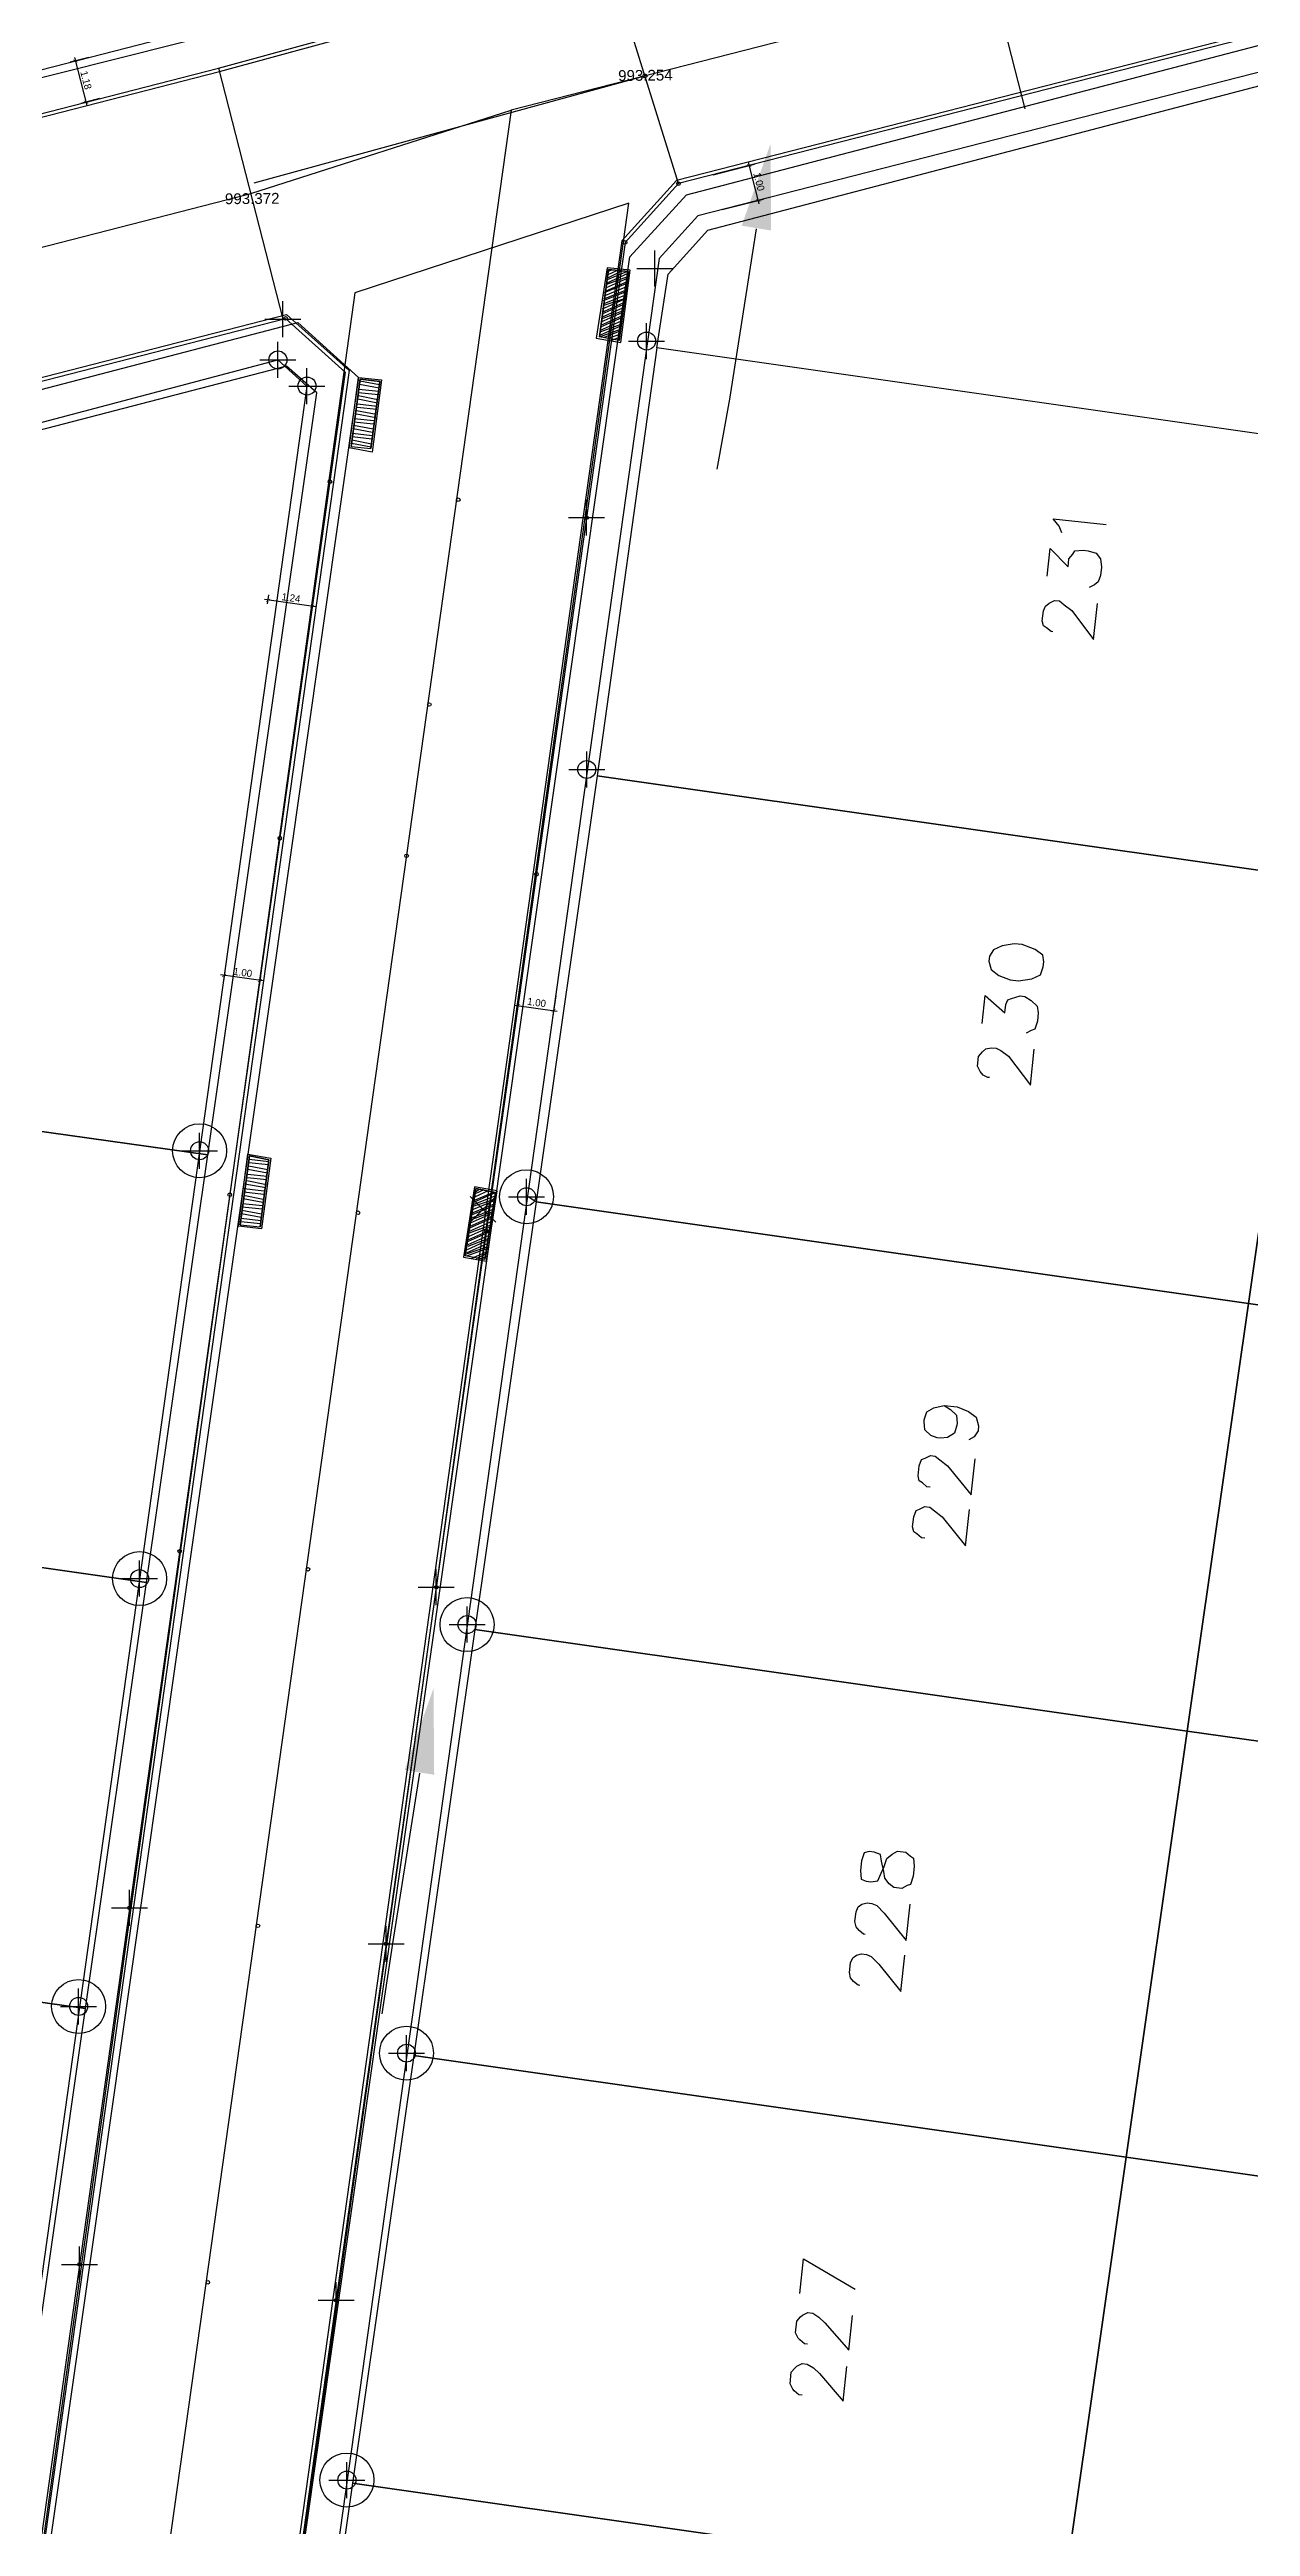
# Model space of a CAD drawing. Header units: metres. Extents: x -977055 to 805873, y -1033982 to 242021.
# Drawn here: x 961.1 to 994.5, y 1068.5 to 1137.3 of the extents above; entities that cross this region are included whole.
import ezdxf

# ---------------------------------------------------------------- set-up
doc = ezdxf.new("R2010")
doc.units = ezdxf.units.M
doc.header["$PDMODE"] = 32
doc.header["$PDSIZE"] = 1.5
for name, color, linetype in [('12-CONDICIONES EXISTENTES', 2, 'Continuous'), ('C-ROAD-PROF-TEXT', 11, 'Continuous'), ('LOTE 243', 6, 'Continuous'), ('PUNTOS V', 4, 'Continuous'), ('V-NODE', 1, 'Continuous'), ('V-SITE-VEGE', 80, 'Continuous')]:
    doc.layers.add(name, color=color, linetype=linetype)
for name, color, linetype, true_color in [('PDF2_area escolar', 7, 'Continuous', 0x989898), ('PDF_Geometry', 7, 'Continuous', 0x797979), ('PDF_Solid Fills', 7, 'Continuous', 0x797979)]:
    doc.layers.add(name, color=color, linetype=linetype, true_color=true_color)
doc.layers.get('PDF2_area escolar').off()
doc.styles.add('CITY2', font='stylu.ttf', dxfattribs={"height": 0.2})
doc.styles.get("Standard").update_dxf_attribs({"font": 'arial.ttf'})
doc.dimstyles.new('COTAS2', dxfattribs={"dimtxt": 0.02, "dimasz": 0.1, "dimexe": 0.15, "dimexo": 0.08, "dimgap": 0.05, "dimtad": 1, "dimzin": 0, "dimdsep": 46, "dimtxsty": 'CITY2', "dimblk": 'ARCHTICK', "dimcen": 1, "dimdle": 0.1, "dimclrd": 1, "dimclre": 1, "dimclrt": 2, "dimadec": 0, "dimazin": 0, "dimtfac": 1, "dimtofl": 0, "dimtmove": 0, "dimatfit": 3, "dimldrblk": 'ARCHTICK', "dimfxl": 0.18, "dimtolj": 1, "dimtzin": 0, "dimarcsym": 0})

# ---------------------------------------------------------------- blocks, each defined once
blk = doc.blocks.new('base')
at = {"layer": 'PDF_Geometry', "lineweight": 25, "extrusion": (-0.000787417, 0.063364, 0.99799), "elevation": 0.026}
for points in [[(-314.355, -197.288), (-299.601, -195.681), (-292.744, -194.188), (-282.663, -192.111), (-274.476, -190.361), (-258.037, -185.154), (-248.029, -180.61), (-240.539, -177.71), (-228.643, -174.042), (-222.733, -172.714), (-217.384, -171.04), (-209.935, -169.248), (-202.16, -164.759), (-196.196, -160.284), (-195.073, -159.817), (-178.095, -157.457), (-154.298, -156.614), (-136.667, -154.611), (-124.436, -153.164), (-118.066, -151.474), (-100.79, -146.646), (-80.955, -140.967), (-73.385, -139.328), (-61.694, -135.822), (-40.504, -131.604), (-37.727, -130.872), (-17.661, -129.441), (1.311, -127.461), (21.092, -124.929), (41.006, -122.83), (47.376, -123.458), (63.592, -123.186), (81.402, -124.312), (85.639, -96.072), (88.705, -66.393), (92.811, -40.781), (97.16, -22.386), (100.596, -1.562), (102.483, 8.32), (109.691, 37.361), (117.528, 76.62), (126.217, 115.638), (131.513, 149.592), (134.682, 173.973), (136.916, 195.591), (139.956, 229.678), (141.558, 250.676), (142.614, 271.37), (143.252, 283.21), (147.066, 312.938), (152.58, 355.631), (153.554, 396.042), (150.869, 418.02), (151.777, 438.639), (150.959, 458.028), (151.777, 438.639), (150.869, 418.02), (153.554, 396.042), (152.58, 355.631), (147.066, 312.938), (143.252, 283.21), (142.614, 271.37), (141.558, 250.676), (139.956, 229.678), (136.916, 195.591), (134.682, 173.973), (131.513, 149.592), (126.217, 115.638), (117.528, 76.62), (109.691, 37.361), (102.483, 8.32), (100.596, -1.562), (97.16, -22.386), (92.811, -40.781), (88.705, -66.393), (85.639, -96.072), (81.402, -124.312), (63.592, -123.186), (47.376, -123.458), (41.006, -122.83), (21.092, -124.929), (1.311, -127.461), (-17.661, -129.441), (-37.727, -130.872), (-40.504, -131.604), (-61.694, -135.822), (-73.385, -139.328), (-80.955, -140.967), (-100.79, -146.646), (-118.066, -151.474), (-124.436, -153.164), (-136.667, -154.611), (-154.298, -156.614), (-178.095, -157.457), (-195.073, -159.817), (-196.196, -160.284), (-202.16, -164.759), (-209.935, -169.248), (-217.384, -171.04), (-222.733, -172.714), (-228.643, -174.042), (-240.539, -177.71), (-248.029, -180.61), (-258.037, -185.154), (-274.476, -190.361), (-282.663, -192.111), (-292.744, -194.188), (-299.601, -195.681), (-314.355, -197.288), (-312.178, -178.446), (-309.146, -157.898), (-306.876, -132.899), (-305.823, -118.002), (-298.643, -78.802), (-291.055, -45.077), (-282.252, -15.116), (-275.645, 10.473), (-270.319, 33.898), (-263.825, 63.164), (-258.15, 86.408), (-284.424, 123.888)], [(-96.629, -111.72), (-96.968, -113.765), (-98.088, -114.975), (-118.166, -119.976)], [(-99.435, -114.998), (-98.634, -110.272), (-98.26, -108.323)], [(-95.589, -111.938), (-95.866, -113.852), (-95.317, -113.918), (-95.046, -112.049), (-95.627, -112.258)], [(-95.167, -113.055), (-95.799, -113.303)], [(-95.172, -113.101), (-95.805, -113.349)], [(-95.183, -113.192), (-95.816, -113.44)], [(-95.194, -113.283), (-95.827, -113.532)], [(-95.245, -113.324), (-95.833, -113.578)], [(-95.256, -113.415), (-95.844, -113.669)], [(-95.267, -113.507), (-95.849, -113.715)], [(-95.273, -113.552), (-95.86, -113.806)], [(-95.284, -113.644), (-95.82, -113.857)], [(-95.29, -113.689), (-95.683, -113.874)], [(-95.301, -113.781), (-95.546, -113.89)], [(-95.312, -113.872), (-95.408, -113.907)], [(-95.079, -112.324), (-95.666, -112.577)], [(-95.084, -112.369), (-95.671, -112.623)], [(-95.095, -112.461), (-95.682, -112.715)], [(-95.106, -112.552), (-95.688, -112.76)], [(-95.112, -112.598), (-95.699, -112.852)], [(-95.123, -112.689), (-95.71, -112.943)], [(-95.128, -112.735), (-95.715, -112.989)], [(-95.139, -112.826), (-95.726, -113.08)], [(-95.15, -112.918), (-95.777, -113.12)], [(-95.156, -112.964), (-95.788, -113.212)], [(-73.972, -29.127), (-75.851, -30.477), (-73.972, -29.127), (-35.504, -35.06), (-34.154, -36.938), (-44.268, -102.03), (-86.666, -112.549), (-88.335, -111.003), (-75.851, -30.477)], [(-95.051, -112.095), (-95.638, -112.349)], [(-95.062, -112.186), (-95.644, -112.395)], [(-95.068, -112.232), (-95.655, -112.486)], [(-95.183, -112.033), (-95.622, -112.212)], [(-95.32, -112.016), (-95.611, -112.12)], [(-95.406, -111.96), (-95.6, -112.029)], [(-95.543, -111.943), (-95.594, -111.983)], [(-83.88, -89.421), (-87.172, -110.587), (-86.335, -111.337)], [(-88.104, -109.083), (-88.375, -110.952), (-88.924, -110.886), (-88.652, -109.017)], [(-88.331, -110.586), (-88.879, -110.52)], [(-88.342, -110.678), (-88.89, -110.611)], [(-88.359, -110.815), (-88.901, -110.703)], [(-88.37, -110.906), (-88.913, -110.794)], [(-88.214, -109.997), (-88.802, -109.88)], [(-88.27, -110.083), (-88.813, -109.972)], [(-88.281, -110.175), (-88.83, -110.109)], [(-88.292, -110.266), (-88.841, -110.2)], [(-88.309, -110.403), (-88.852, -110.292)], [(-88.32, -110.495), (-88.863, -110.383)], [(-88.126, -109.266), (-88.669, -109.154)], [(-88.137, -109.358), (-88.685, -109.291)], [(-88.148, -109.449), (-88.696, -109.383)], [(-88.164, -109.586), (-88.707, -109.474)], [(-88.175, -109.678), (-88.718, -109.566)], [(-88.186, -109.769), (-88.735, -109.703)], [(-88.197, -109.86), (-88.746, -109.794)], [(-88.115, -109.175), (-88.658, -109.063)], [(-107.816, -106.43), (-107.747, -106.624), (-107.586, -106.829), (-109.049, -106.653)], [(-107.393, -105.229), (-107.487, -106.006), (-107.98, -105.483), (-108.008, -105.711), (-108.116, -105.838), (-108.172, -105.924), (-108.406, -105.942), (-108.544, -105.925), (-108.767, -105.852), (-108.887, -105.698), (-108.905, -105.464), (-108.878, -105.236), (-108.81, -105.058), (-108.708, -104.978), (-108.56, -104.903)], [(-107.531, -103.682), (-107.486, -103.688), (-107.36, -103.796), (-107.274, -103.852), (-107.245, -103.995), (-107.278, -104.269), (-107.34, -104.401), (-107.442, -104.481), (-107.59, -104.556), (-107.727, -104.54), (-107.854, -104.432), (-108.066, -104.267), (-108.663, -103.453), (-108.784, -104.459)], [(-105.433, -92.806), (-105.526, -93.583), (-106.071, -93.1), (-106.099, -93.329), (-106.161, -93.46), (-106.258, -93.495), (-106.497, -93.559), (-106.634, -93.542), (-106.806, -93.429), (-106.973, -93.27), (-106.996, -93.081), (-106.969, -92.853), (-106.895, -92.63), (-106.798, -92.595), (-106.65, -92.52)], [(-105.622, -91.299), (-105.577, -91.305), (-105.445, -91.367), (-105.364, -91.469), (-105.29, -91.618), (-105.323, -91.892), (-105.431, -92.018), (-105.533, -92.098), (-105.676, -92.128), (-105.813, -92.111), (-105.944, -92.049), (-106.156, -91.884), (-106.754, -91.07), (-106.875, -92.076)], [(-84.756, -87.46), (-85.033, -89.375), (-85.576, -89.263), (-85.305, -87.394)], [(-85.022, -89.283), (-85.571, -89.217)], [(-84.894, -88.603), (-85.483, -88.486)], [(-84.951, -88.689), (-85.494, -88.577)], [(-84.962, -88.78), (-85.51, -88.714)], [(-84.973, -88.872), (-85.521, -88.806)], [(-84.989, -89.009), (-85.532, -88.897)], [(-85, -89.1), (-85.543, -88.989)], [(-85.011, -89.192), (-85.56, -89.126)], [(-84.817, -87.963), (-85.366, -87.897)], [(-84.828, -88.055), (-85.377, -87.988)], [(-84.845, -88.192), (-85.388, -88.08)], [(-84.856, -88.283), (-85.399, -88.171)], [(-84.867, -88.375), (-85.415, -88.308)], [(-84.878, -88.466), (-85.426, -88.4)], [(-91.539, -86.411), (-91.857, -88.274), (-91.314, -88.386), (-90.996, -86.523)], [(-91.169, -87.569), (-91.802, -87.817)], [(-91.18, -87.66), (-91.813, -87.909)], [(-91.185, -87.706), (-91.818, -87.954)], [(-91.196, -87.797), (-91.829, -88.046)], [(-91.207, -87.889), (-91.835, -88.091)], [(-91.213, -87.935), (-91.846, -88.183)], [(-91.27, -88.02), (-91.857, -88.274)], [(-91.275, -88.066), (-91.811, -88.28)], [(-91.286, -88.158), (-91.679, -88.342)], [(-91.297, -88.249), (-91.542, -88.359)], [(-91.303, -88.295), (-91.405, -88.375)], [(-84.768, -87.552), (-85.316, -87.486)], [(-84.779, -87.643), (-85.327, -87.577)], [(-84.795, -87.78), (-85.338, -87.669)], [(-84.806, -87.872), (-85.349, -87.76)], [(-91.092, -86.929), (-91.679, -87.183)], [(-91.097, -86.975), (-91.684, -87.229)], [(-91.108, -87.066), (-91.695, -87.32)], [(-91.119, -87.158), (-91.701, -87.366)], [(-91.125, -87.203), (-91.712, -87.457)], [(-91.136, -87.295), (-91.723, -87.549)], [(-91.141, -87.34), (-91.728, -87.594)], [(-91.152, -87.432), (-91.739, -87.686)], [(-91.163, -87.523), (-91.745, -87.731)], [(-91.002, -86.569), (-91.629, -86.771)], [(-91.042, -86.518), (-91.624, -86.726)], [(-91.053, -86.609), (-91.64, -86.863)], [(-91.064, -86.7), (-91.651, -86.954)], [(-91.075, -86.792), (-91.657, -87)], [(-91.081, -86.838), (-91.668, -87.091)], [(-91.174, -86.455), (-91.613, -86.634)], [(-91.311, -86.439), (-91.607, -86.589)], [(-91.402, -86.428), (-91.596, -86.497)], [(-91.539, -86.411), (-91.539, -86.411)], [(-104.247, -82.191), (-104.418, -82.077), (-104.585, -81.918), (-104.603, -81.684), (-104.597, -81.639), (-104.524, -81.415), (-104.325, -81.3), (-104.136, -81.277), (-104.045, -81.288), (-103.868, -81.355), (-103.701, -81.515), (-103.683, -81.749), (-103.689, -81.794), (-103.762, -82.017), (-103.961, -82.132), (-104.247, -82.191), (-104.612, -82.147), (-104.921, -82.017), (-105.133, -81.852), (-105.197, -81.613), (-105.181, -81.476), (-105.067, -81.304), (-104.919, -81.229)], [(-103.834, -79.922), (-103.743, -79.933), (-103.617, -80.041), (-103.531, -80.098), (-103.502, -80.24), (-103.535, -80.515), (-103.602, -80.692), (-103.699, -80.727), (-103.847, -80.801), (-103.984, -80.785), (-104.111, -80.677), (-104.323, -80.512), (-104.966, -79.693), (-105.087, -80.698)], [(-103.663, -78.505), (-103.572, -78.516), (-103.446, -78.624), (-103.36, -78.681), (-103.331, -78.823), (-103.364, -79.098), (-103.432, -79.275), (-103.529, -79.31), (-103.677, -79.385), (-103.814, -79.368), (-103.94, -79.26), (-104.152, -79.095), (-104.795, -78.276), (-104.916, -79.282)], [(-89.542, -72.138), (-88.74, -67.412), (-88.412, -65.457)], [(-101.874, -67.499), (-101.828, -67.504), (-101.702, -67.612), (-101.622, -67.715), (-101.592, -67.857), (-101.625, -68.132), (-101.688, -68.263), (-101.79, -68.344), (-101.933, -68.373), (-102.07, -68.356), (-102.201, -68.294), (-102.408, -68.084), (-103.011, -67.316), (-103.132, -68.321)], [(-101.703, -66.082), (-101.657, -66.088), (-101.531, -66.195), (-101.451, -66.298), (-101.422, -66.44), (-101.455, -66.715), (-101.517, -66.846), (-101.619, -66.927), (-101.762, -66.956), (-101.899, -66.939), (-102.031, -66.877), (-102.237, -66.667), (-102.84, -65.899), (-102.961, -66.904)], [(-99.931, -57.531), (-100.047, -58.491), (-101.472, -57.624)], [(-100.131, -56.116), (-100.04, -56.127), (-99.914, -56.235), (-99.874, -56.286), (-99.799, -56.434), (-99.837, -56.754), (-99.945, -56.88), (-99.996, -56.921), (-100.145, -56.996), (-100.282, -56.979), (-100.454, -56.866), (-100.62, -56.706), (-101.269, -55.933), (-101.384, -56.893)], [(-99.961, -54.699), (-99.869, -54.71), (-99.743, -54.818), (-99.703, -54.869), (-99.628, -55.017), (-99.667, -55.337), (-99.775, -55.464), (-99.826, -55.504), (-99.974, -55.579), (-100.111, -55.562), (-100.283, -55.449), (-100.449, -55.29), (-101.098, -54.516), (-101.213, -55.476)]]:
    blk.add_lwpolyline(points, dxfattribs=at)
for points in [[(-68.785, -137.332), (-73.457, -117.989), (-85.105, -120.759), (-80.45, -140.239), (-73.501, -138.758)], [(-138.576, -126.188), (-140.244, -124.642), (-124.468, -22.95), (-122.584, -21.554), (-84.121, -27.533), (-82.771, -29.411), (-95.915, -114.263), (-97.512, -115.972)], [(-95.629, -111.886), (-95.917, -113.892), (-95.277, -113.969), (-94.949, -112.015)], [(-95.317, -113.918), (-95.866, -113.852), (-95.589, -111.938), (-95.046, -112.049)], [(-83.88, -89.421), (-87.172, -110.587), (-86.335, -111.337), (-66.262, -106.382), (-64.12, -92.451)], [(-114.58, -96.758), (-116.429, -108.638), (-96.629, -111.72), (-94.826, -99.834)], [(-88.052, -109.043), (-88.335, -111.003), (-88.975, -110.926), (-88.687, -108.92)], [(-88.924, -110.886), (-88.375, -110.952), (-88.104, -109.083), (-88.652, -109.017)], [(-112.737, -84.924), (-114.58, -96.758), (-94.826, -99.834), (-92.983, -88)], [(-132.492, -81.848), (-134.34, -93.728), (-114.58, -96.758), (-112.737, -84.924)], [(-105.642, -94.543), (-105.706, -94.303), (-105.918, -94.139), (-106.227, -94.009), (-106.455, -93.981), (-106.832, -94.029), (-107.077, -94.138), (-107.15, -94.361), (-107.167, -94.498), (-107.143, -94.687), (-106.931, -94.851), (-106.577, -94.987), (-106.348, -95.014), (-106.017, -94.961), (-105.772, -94.852), (-105.659, -94.68)], [(-82.031, -77.541), (-83.88, -89.421), (-64.12, -92.451), (-62.277, -80.616)], [(-84.705, -87.42), (-84.993, -89.426), (-85.628, -89.303), (-85.345, -87.343)], [(-85.576, -89.263), (-85.033, -89.375), (-84.756, -87.46), (-85.305, -87.394)], [(-91.58, -86.36), (-91.908, -88.315), (-91.273, -88.437), (-90.945, -86.483)], [(-91.314, -88.386), (-91.857, -88.274), (-91.539, -86.411), (-90.996, -86.523)], [(-110.889, -73.044), (-112.737, -84.924), (-92.983, -88), (-91.134, -76.119)], [(-130.648, -70.014), (-132.492, -81.848), (-112.737, -84.924), (-110.889, -73.044)], [(-80.188, -65.706), (-82.031, -77.541), (-62.277, -80.616), (-60.428, -68.736)], [(-109.045, -61.209), (-110.889, -73.044), (-91.134, -76.119), (-89.291, -64.285)], [(-128.8, -58.134), (-130.648, -70.014), (-110.889, -73.044), (-109.045, -61.209)], [(-101.763, -69.274), (-101.781, -69.04), (-101.913, -68.978), (-102.05, -68.962), (-102.238, -68.985), (-102.301, -69.117), (-102.425, -69.38), (-102.498, -69.603), (-102.652, -69.724), (-102.8, -69.799), (-103.029, -69.771), (-103.155, -69.663), (-103.241, -69.606), (-103.259, -69.372), (-103.226, -69.098), (-103.152, -68.875), (-103.056, -68.84), (-102.907, -68.766), (-102.679, -68.793), (-102.553, -68.901), (-102.432, -69.055), (-102.408, -69.243), (-102.35, -69.528), (-102.326, -69.717), (-102.149, -69.784), (-102.012, -69.801), (-101.869, -69.772), (-101.796, -69.549)], [(-78.339, -53.826), (-80.188, -65.706), (-60.428, -68.736), (-58.585, -56.902)], [(-107.197, -49.329), (-109.045, -61.209), (-89.291, -64.285), (-87.442, -52.405)], [(-126.957, -46.3), (-128.8, -58.134), (-109.045, -61.209), (-107.197, -49.329)], [(-105.354, -37.495), (-107.197, -49.329), (-87.442, -52.405), (-85.599, -40.571)]]:
    blk.add_lwpolyline(points, close=True, dxfattribs=at)
blk = doc.blocks.new('*U3056')
at = {"color": 0, "linetype": 'ByBlock', "lineweight": -2, "transparency": 16777216}
for p, q in [((-1, 0), (1, 0)), ((0, -1), (0, 1))]:
    blk.add_line(p, q, dxfattribs=at)
blk.add_circle((0, 0), 0.5, dxfattribs=at)
blk = doc.blocks.new('*U3182', base_point=(969.364, 1069.805, 996.724))
at = {"layer": 'V-NODE', "color": 90, "lineweight": -2, "xscale": 0.5, "yscale": 0.5, "zscale": 0.5}
blk.add_blockref('*U3056', (969.364, 1069.805, 996.724), dxfattribs=at)
blk = doc.blocks.new('*U3185', base_point=(961.91, 1082.959, 996.181))
at = {"layer": 'V-NODE', "color": 90, "lineweight": -2, "xscale": 0.5, "yscale": 0.5, "zscale": 0.5}
blk.add_blockref('*U3056', (961.91, 1082.959, 996.181), dxfattribs=at)
blk = doc.blocks.new('*U3188', base_point=(971.019, 1081.662, 996.289))
at = {"layer": 'V-NODE', "color": 90, "lineweight": -2, "xscale": 0.5, "yscale": 0.5, "zscale": 0.5}
blk.add_blockref('*U3056', (971.019, 1081.662, 996.289), dxfattribs=at)
blk = doc.blocks.new('*U3191', base_point=(963.604, 1094.842, 995.82))
at = {"layer": 'V-NODE', "color": 90, "lineweight": -2, "xscale": 0.5, "yscale": 0.5, "zscale": 0.5}
blk.add_blockref('*U3056', (963.604, 1094.842, 995.82), dxfattribs=at)
blk = doc.blocks.new('*U3194', base_point=(972.701, 1093.565, 995.932))
at = {"layer": 'V-NODE', "color": 90, "lineweight": -2, "xscale": 0.5, "yscale": 0.5, "zscale": 0.5}
blk.add_blockref('*U3056', (972.701, 1093.565, 995.932), dxfattribs=at)
blk = doc.blocks.new('*U3197', base_point=(965.271, 1106.726, 995.483))
at = {"layer": 'V-NODE', "color": 90, "lineweight": -2, "xscale": 0.5, "yscale": 0.5, "zscale": 0.5}
blk.add_blockref('*U3056', (965.271, 1106.726, 995.483), dxfattribs=at)
blk = doc.blocks.new('*U3200', base_point=(974.354, 1105.449, 995.567))
at = {"layer": 'V-NODE', "color": 90, "lineweight": -2, "xscale": 0.5, "yscale": 0.5, "zscale": 0.5}
blk.add_blockref('*U3056', (974.354, 1105.449, 995.567), dxfattribs=at)
blk = doc.blocks.new('*U3203', base_point=(968.254, 1127.967, 994.909))
at = {"layer": 'V-NODE', "color": 90, "lineweight": -2, "xscale": 0.5, "yscale": 0.5, "zscale": 0.5}
blk.add_blockref('*U3056', (968.254, 1127.967, 994.909), dxfattribs=at)
blk = doc.blocks.new('*U3206', base_point=(967.445, 1128.693, 994.948))
at = {"layer": 'V-NODE', "color": 90, "lineweight": -2, "xscale": 0.5, "yscale": 0.5, "zscale": 0.5}
blk.add_blockref('*U3056', (967.445, 1128.693, 994.948), dxfattribs=at)
blk = doc.blocks.new('*U3212', base_point=(977.688, 1129.217, 994.912))
at = {"layer": 'V-NODE', "color": 90, "lineweight": -2, "xscale": 0.5, "yscale": 0.5, "zscale": 0.5}
blk.add_blockref('*U3056', (977.688, 1129.217, 994.912), dxfattribs=at)
blk = doc.blocks.new('*U3215', base_point=(976.026, 1117.316, 995.255))
at = {"layer": 'V-NODE', "color": 90, "lineweight": -2, "xscale": 0.5, "yscale": 0.5, "zscale": 0.5}
blk.add_blockref('*U3056', (976.026, 1117.316, 995.255), dxfattribs=at)
blk = doc.blocks.new('_ArchTick')
at = {"color": 0, "linetype": 'ByBlock', "const_width": 0.15}
blk.add_lwpolyline([(-0.5, -0.5), (0.5, 0.5)], dxfattribs=at)
blk = doc.blocks.new('*D3581')
at = {"layer": 'Defpoints', "color": 0, "transparency": 16777216}
for p in [(962.273, 1137.112, 994.772), (962.112, 1135.852), (962.566, 1135.969, 994.772)]:
    blk.add_point(p, dxfattribs=at)
at = {"layer": 'PUNTOS V', "color": 1, "linetype": 'Continuous', "lineweight": -2, "transparency": 16777216}
for p, q in [((962.195, 1137.092), (961.673, 1136.958)), ((962.489, 1135.949), (961.967, 1135.815))]:
    blk.add_line(p, q, dxfattribs=at)
at = {"layer": 'PUNTOS V', "color": 1, "lineweight": -2, "transparency": 16777216}
blk.add_line((961.794, 1137.092), (962.137, 1135.756), dxfattribs=at)
at = {"layer": 'PUNTOS V', "color": 1, "lineweight": -2, "transparency": 16777216, "xscale": 0.1, "yscale": 0.1, "zscale": 0.1}
for p, rotation in [((961.819, 1136.995), 104.4012118177136), ((962.112, 1135.852), 284.4012118177137)]:
    blk.add_blockref('_ArchTick', p, dxfattribs=dict(at, rotation=rotation))
at = {"layer": 'PUNTOS V', "color": 2, "transparency": 16777216, "insert": (962.114, 1136.462), "char_height": 0.2, "attachment_point": 5, "rotation": 284.40121, "style": 'CITY2'}
blk.add_mtext('\\A1;1.18', dxfattribs=at)
blk = doc.blocks.new('*D3582')
at = {"layer": 'Defpoints', "color": 0, "transparency": 16777216}
for p in [(979.463, 1133.815, 994.107), (980.787, 1133.122), (979.711, 1132.846, 994.107)]:
    blk.add_point(p, dxfattribs=at)
at = {"layer": 'PUNTOS V', "color": 1, "linetype": 'Continuous', "lineweight": -2, "transparency": 16777216}
for p, q in [((979.54, 1133.834), (980.684, 1134.128)), ((979.789, 1132.866), (980.933, 1133.159))]:
    blk.add_line(p, q, dxfattribs=at)
at = {"layer": 'PUNTOS V', "color": 1, "lineweight": -2, "transparency": 16777216}
blk.add_line((980.514, 1134.187), (980.812, 1133.025), dxfattribs=at)
at = {"layer": 'PUNTOS V', "color": 1, "lineweight": -2, "transparency": 16777216, "xscale": 0.1, "yscale": 0.1, "zscale": 0.1}
for p, rotation in [((980.539, 1134.091), 104.383506605586), ((980.787, 1133.122), 284.383506605586)]:
    blk.add_blockref('_ArchTick', p, dxfattribs=dict(at, rotation=rotation))
at = {"layer": 'PUNTOS V', "color": 2, "transparency": 16777216, "insert": (980.812, 1133.644), "char_height": 0.2, "attachment_point": 5, "rotation": 284.38351, "style": 'CITY2'}
blk.add_mtext('\\A1;1.00', dxfattribs=at)
blk = doc.blocks.new('*U3817')
at = {"color": 0, "linetype": 'ByBlock', "lineweight": -2, "transparency": 16777216}
for p, q in [((-1, 0), (1, 0)), ((0, -1), (0, 1))]:
    blk.add_line(p, q, dxfattribs=at)
blk = doc.blocks.new('*U3820', base_point=(967.585, 1129.824, 993.372))
at = {"layer": 'V-NODE', "color": 4, "lineweight": -2, "xscale": 0.5, "yscale": 0.5, "zscale": 0.5}
blk.add_blockref('*U3817', (967.585, 1129.824, 993.372), dxfattribs=at)
blk = doc.blocks.new('*U3829', base_point=(971.847, 1094.603, 994.88))
at = {"layer": 'V-NODE', "color": 4, "lineweight": -2, "xscale": 0.5, "yscale": 0.5, "zscale": 0.5}
blk.add_blockref('*U3817', (971.847, 1094.603, 994.88), dxfattribs=at)
blk = doc.blocks.new('*U3835', base_point=(970.456, 1084.7, 995.3))
at = {"layer": 'V-NODE', "color": 4, "lineweight": -2, "xscale": 0.5, "yscale": 0.5, "zscale": 0.5}
blk.add_blockref('*U3817', (970.456, 1084.7, 995.3), dxfattribs=at)
blk = doc.blocks.new('*U3838', base_point=(963.325, 1085.696, 995.3))
at = {"layer": 'V-NODE', "color": 4, "lineweight": -2, "xscale": 0.5, "yscale": 0.5, "zscale": 0.5}
blk.add_blockref('*U3817', (963.325, 1085.696, 995.3), dxfattribs=at)
blk = doc.blocks.new('*U3841', base_point=(969.064, 1074.797, 995.73))
at = {"layer": 'V-NODE', "color": 4, "lineweight": -2, "xscale": 0.5, "yscale": 0.5, "zscale": 0.5}
blk.add_blockref('*U3817', (969.064, 1074.797, 995.73), dxfattribs=at)
blk = doc.blocks.new('*U3844', base_point=(961.934, 1075.793, 995.73))
at = {"layer": 'V-NODE', "color": 4, "lineweight": -2, "xscale": 0.5, "yscale": 0.5, "zscale": 0.5}
blk.add_blockref('*U3817', (961.934, 1075.793, 995.73), dxfattribs=at)
blk = doc.blocks.new('*U3868', base_point=(976.021, 1124.311, 993.61))
at = {"layer": 'V-NODE', "color": 4, "lineweight": -2, "xscale": 0.5, "yscale": 0.5, "zscale": 0.5}
blk.add_blockref('*U3817', (976.021, 1124.311, 993.61), dxfattribs=at)
blk = doc.blocks.new('*U3877', base_point=(977.918, 1131.233, 994.914))
at = {"layer": 'V-NODE', "color": 4, "lineweight": -2, "xscale": 0.5, "yscale": 0.5, "zscale": 0.5}
blk.add_blockref('*U3817', (977.918, 1131.233, 994.914), dxfattribs=at)
blk = doc.blocks.new('*U4205')
at = {"color": 0, "linetype": 'ByBlock', "lineweight": -2, "transparency": 16777216}
for p, q in [((-0.71, -0.71), (0.71, 0.71)), ((-0.71, 0.71), (0.71, -0.71))]:
    blk.add_line(p, q, dxfattribs=at)
blk = doc.blocks.new('*U4211', base_point=(973.146, 1105.098, 994.664))
at = {"layer": 'V-NODE', "lineweight": -2, "xscale": 0.5, "yscale": 0.5, "zscale": 0.5}
blk.add_blockref('*U4205', (973.146, 1105.098, 994.664), dxfattribs=at)
blk = doc.blocks.new('*D4932')
at = {"color": 1, "linetype": 'Continuous', "lineweight": -2, "transparency": 16777216}
for p, q in [((967.161, 1121.913), (967.197, 1122.167)), ((968.389, 1121.74), (968.425, 1121.995))]:
    blk.add_line(p, q, dxfattribs=at)
at = {"color": 1, "lineweight": -2, "transparency": 16777216}
blk.add_line((968.503, 1121.832), (967.077, 1122.033), dxfattribs=at)
at = {"layer": 'Defpoints', "color": 0, "transparency": 16777216}
for p in [(967.15, 1121.834, 1009.435), (967.176, 1122.019), (968.378, 1121.661, 1009.435)]:
    blk.add_point(p, dxfattribs=at)
at = {"color": 1, "lineweight": -2, "transparency": 16777216, "xscale": 0.1, "yscale": 0.1, "zscale": 0.1}
for p, rotation in [((967.176, 1122.019), 172.002608106105), ((968.404, 1121.846), 352.002608106105)]:
    blk.add_blockref('_ArchTick', p, dxfattribs=dict(at, rotation=rotation))
at = {"color": 2, "transparency": 16777216, "insert": (967.811, 1122.085), "char_height": 0.2, "attachment_point": 5, "rotation": 352.00261, "style": 'CITY2'}
blk.add_mtext('\\A1;1.24', dxfattribs=at)
blk = doc.blocks.new('*D4933')
at = {"color": 1, "lineweight": -2, "transparency": 16777216}
blk.add_line((967.043, 1111.442), (965.855, 1111.609), dxfattribs=at)
at = {"color": 1, "linetype": 'Continuous', "lineweight": -2, "transparency": 16777216}
for p, q in [((965.97, 1111.709), (965.933, 1111.446)), ((966.96, 1111.57), (966.923, 1111.307))]:
    blk.add_line(p, q, dxfattribs=at)
at = {"layer": 'Defpoints', "color": 0, "transparency": 16777216}
for p in [(965.981, 1111.788, 1009.435), (965.954, 1111.595), (966.971, 1111.649, 1009.435)]:
    blk.add_point(p, dxfattribs=at)
at = {"color": 1, "lineweight": -2, "transparency": 16777216, "xscale": 0.1, "yscale": 0.1, "zscale": 0.1}
for p, rotation in [((965.954, 1111.595), 172.002608106111), ((966.944, 1111.456), 352.0026081061111)]:
    blk.add_blockref('_ArchTick', p, dxfattribs=dict(at, rotation=rotation))
at = {"color": 2, "transparency": 16777216, "insert": (966.47, 1111.677), "char_height": 0.2, "attachment_point": 5, "rotation": 352.00261, "style": 'CITY2'}
blk.add_mtext('\\A1;1.00', dxfattribs=at)
blk = doc.blocks.new('*D4934')
at = {"color": 1, "linetype": 'Continuous', "lineweight": -2, "transparency": 16777216}
for p, q in [((974.174, 1111.166), (974.096, 1110.612)), ((975.164, 1111.027), (975.087, 1110.473))]:
    blk.add_line(p, q, dxfattribs=at)
at = {"color": 1, "lineweight": -2, "transparency": 16777216}
blk.add_line((974.018, 1110.774), (975.206, 1110.607), dxfattribs=at)
at = {"layer": 'Defpoints', "color": 0, "transparency": 16777216}
for p in [(974.185, 1111.245, 1009.435), (975.175, 1111.106, 1009.435), (975.107, 1110.621)]:
    blk.add_point(p, dxfattribs=at)
at = {"color": 1, "lineweight": -2, "transparency": 16777216, "xscale": 0.1, "yscale": 0.1, "zscale": 0.1}
for p, rotation in [((974.117, 1110.76), 172.0026081060972), ((975.107, 1110.621), 352.0026081060972)]:
    blk.add_blockref('_ArchTick', p, dxfattribs=dict(at, rotation=rotation))
at = {"color": 2, "transparency": 16777216, "insert": (974.634, 1110.843), "char_height": 0.2, "attachment_point": 5, "rotation": 352.00261, "style": 'CITY2'}
blk.add_mtext('\\A1;1.00', dxfattribs=at)

msp = doc.modelspace()

# ---------------------------------------------------------------- linework, layer by layer
at = {"color": 1}
for points, elevation in [([(965.79461, 1136.7981), (976.65282, 1139.76354)], 995.067), ([(965.82096, 1136.70164), (976.67917, 1139.66707)], 995.067), ([(966.78254, 1133.61343), (977.64076, 1136.57887)], 995.067), ([(966.68997, 1133.31122), (973.92391, 1135.62769)], 995.067), ([(938.32565, 853.49253), (977.19382, 1133.04779), (969.57923, 1130.55567), (930.81283, 851.13877), (938.32565, 853.49253)], 1010.921)]:
    msp.add_lwpolyline(points, dxfattribs=dict(at, elevation=elevation))
msp.add_circle((977.64412, 1136.57992, 994.107), 0.05287, dxfattribs=at)
at = {"color": 4}
for centre in [(971.652, 1119.122), (971.02, 1114.917)]:
    msp.add_circle(centre, 0.05, dxfattribs=at)
at = {"layer": '12-CONDICIONES EXISTENTES', "color": 1, "elevation": 994.665}
msp.add_lwpolyline([(973.92391, 1135.62769), (961.42901, 1046.66931)], dxfattribs=at)
at = {"layer": '12-CONDICIONES EXISTENTES', "color": 1}
for p in [(965.271, 1106.726, 995.483), (974.354, 1105.449, 995.567), (963.604, 1094.842, 995.82), (972.701, 1093.565, 995.932), (961.91, 1082.959, 996.181), (971.019, 1081.662, 996.289), (969.364, 1069.805, 996.724)]:
    msp.add_point(p, dxfattribs=at)
at = {"layer": 'LOTE 243', "color": 2}
for points, elevation in [([(1013.69434, 1145.80735), (973.92391, 1135.62769)], 994.107), ([(1019.49015, 1144.16316), (978.52199, 1133.67694)], 994.107), ([(1019.58443, 1144.08407), (978.57588, 1133.58751)], 994.107), ([(1019.8324, 1143.1153), (979.11481, 1132.69321)], 994.107), ([(919.06471, 1124.79885), (965.79461, 1136.7981)], 994.772), ([(919.08108, 1124.69981), (965.81948, 1136.70124)], 994.772), ([(919.65427, 1121.23345), (966.68997, 1133.31122)], 994.772), ([(925.39062, 1119.09288), (967.68711, 1129.95372)], 994.772), ([(925.48046, 1119.0127), (967.66015, 1129.84355)], 994.772)]:
    msp.add_lwpolyline(points, dxfattribs=dict(at, elevation=elevation))
at = {"layer": 'LOTE 243', "color": 1, "elevation": 1009.43524}
for points in [[(977.00002, 1131.99893), (965.07922, 1047.15006), (962.46607, 1028.44811), (952.78003, 959.1458), (950.94785, 946.05157), (937.95342, 853.36412)], [(977.09482, 1131.955), (965.17825, 1047.13615), (962.56511, 1028.43427), (952.87906, 959.13196), (951.04689, 946.03771), (938.06969, 853.47319)], [(978.04222, 1131.51066), (966.16852, 1046.99702), (963.55549, 1028.29589), (953.86944, 958.99354), (952.03724, 945.89914), (939.06001, 853.33435)]]:
    msp.add_lwpolyline(points, dxfattribs=at)
at = {"layer": 'LOTE 243', "color": 1, "linetype": 'ByBlock', "elevation": 1009.43524}
for points in [[(969.31839, 1128.35544), (958.04827, 1048.13787), (955.43438, 1029.43062), (945.74837, 960.12858), (943.91635, 947.03543), (930.42045, 850.77109)], [(969.42483, 1128.39428), (958.1473, 1048.12396), (957.85334, 1046.02015)], [(968.254, 1127.967), (957.058, 1048.277), (954.444, 1029.569), (944.758, 960.267), (942.926, 947.174), (929.43014, 850.90993)]]:
    msp.add_lwpolyline(points, dxfattribs=at)
at = {"layer": 'PDF_Solid Fills', "transparency": 33554559, "extrusion": (-0.000787417, 0.063364, 0.99799)}
for points in [[(-994.32594, -1055.05356, 1060.76006), (-995.15527, -1057.31856, 1060.76006), (-995.14316, -1054.90873, 1060.76006)], [(-984.43231, -1012.19315, 1060.76006), (-985.26165, -1014.45815, 1060.76006), (-985.24954, -1012.04832, 1060.76006)]]:
    msp.add_solid(points, dxfattribs=at)
at = {"layer": 'PUNTOS V', "color": 1}
msp.add_line((974.33636, 1105.50121, 996.41512), (974.62027, 1105.30888, 993.48698), dxfattribs=at)
for points, elevation in [([(986.40936, 1142.64275), (988.19472, 1135.66762)], 994.107), ([(978.57588, 1133.58751), (976.43705, 1140.45651)], 994.107), ([(917.8698, 1125.7103), (965.945, 1138.055)], 994.772), ([(965.79461, 1136.7981), (967.58533, 1129.82434)], 995.067), ([(977.00002, 1131.99893), (978.52199, 1133.67694)], 994.78236), ([(977.09476, 1131.95454), (978.57588, 1133.58751)], 994.78236), ([(978.04222, 1131.51066), (979.11481, 1132.69321)], 994.78236), ([(967.66015, 1129.84355), (969.31839, 1128.35544)], 994.948), ([(967.68711, 1129.95372), (969.42483, 1128.39428)], 994.948), ([(926.345, 1117.829), (967.445, 1128.693)], 995.14), ([(967.445, 1128.693), (968.254, 1127.967)], 994.948)]:
    msp.add_lwpolyline(points, dxfattribs=dict(at, elevation=elevation))
for centre in [(978.57588, 1133.58751, 995.067), (977.09476, 1131.95454, 994.78236), (967.66015, 1129.84355, 994.772), (968.89036, 1125.30883, 998.289), (972.4555, 1124.80901, 998.289), (976.02063, 1124.30919, 998.289), (967.49908, 1115.40608, 998.289), (974.62935, 1114.40644, 998.289), (966.1078, 1105.50333, 998.289), (969.67294, 1105.00352, 998.289), (973.23807, 1104.5037, 998.289), (964.71652, 1095.60059, 998.289), (968.28166, 1095.10077, 998.289), (971.84679, 1094.60095, 998.289), (963.32524, 1085.69784, 998.289), (966.89037, 1085.19802, 998.289), (970.45551, 1084.6982, 998.289), (961.93396, 1075.79509, 998.289), (965.49909, 1075.29528, 998.289), (969.06423, 1074.79546, 998.289)]:
    msp.add_circle(centre, 0.05, dxfattribs=at)

# ---------------------------------------------------------------- block references
at = {"layer": 'PDF2_area escolar'}
msp.add_blockref('base', (882.736, 1016.336, 999.038), dxfattribs=at)
at = {"layer": 'V-NODE'}
for name, p in [('*U3212', (977.688, 1129.217, 994.912)), ('*U3206', (967.445, 1128.693, 994.948)), ('*U3203', (968.254, 1127.967, 994.909)), ('*U3215', (976.026, 1117.316, 995.255)), ('*U3197', (965.271, 1106.726, 995.483)), ('*U3200', (974.354, 1105.449, 995.567)), ('*U4211', (973.146, 1105.098, 994.662)), ('*U3191', (963.604, 1094.842, 995.82)), ('*U3194', (972.701, 1093.565, 995.932)), ('*U3185', (961.91, 1082.959, 996.181)), ('*U3188', (971.019, 1081.662, 996.289)), ('*U3182', (969.364, 1069.805, 996.724))]:
    msp.add_blockref(name, p, dxfattribs=at)
at = {"layer": 'V-SITE-VEGE'}
for name, p in [('*U3877', (977.918, 1131.233, 994.913)), ('*U3820', (967.585, 1129.824, 993.371)), ('*U3868', (976.021, 1124.311, 993.609)), ('*U3829', (971.847, 1094.603, 994.879)), ('*U3838', (963.325, 1085.696, 995.299)), ('*U3835', (970.456, 1084.7, 995.299)), ('*U3844', (961.934, 1075.793, 995.729)), ('*U3841', (969.064, 1074.797, 995.729))]:
    msp.add_blockref(name, p, dxfattribs=at)

# ---------------------------------------------------------------- texts
at = {"layer": 'C-ROAD-PROF-TEXT', "color": 11, "linetype": 'Continuous', "lineweight": -3, "char_height": 0.3, "attachment_point": 8, "rotation": 0.5711077}
for s, insert in [('{\\C2;993.254}', (977.6571, 1136.44269, 994.107)), ('{\\C2;993.372}', (966.73469, 1133.01986, 995.067))]:
    msp.add_mtext(s, dxfattribs=dict(at, insert=insert))

# ---------------------------------------------------------------- dimensions: what is measured, and where the dimension line sits
at = {"color": 1}
for p1, p2, distance, picture, middle in [((968.37787, 1121.66104, 1009.43524), (967.14993, 1121.83356, 1009.43524), -0.18694, '*D4932', (967.8114, 1122.08538)), ((966.97123, 1111.64895, 1009.43524), (965.98095, 1111.78808, 1009.43524), 0.19512, '*D4933', (966.47031, 1111.67739)), ((974.18519, 1111.24505, 1009.43524), (975.17547, 1111.10592, 1009.43524), -0.48942, '*D4934', (974.63361, 1110.84292))]:
    dim = msp.add_aligned_dim(p1=p1, p2=p2, distance=distance, dimstyle='COTAS2', dxfattribs=at)
    dim.commit()
    dim.dimension.update_dxf_attribs({"geometry": picture, "text_midpoint": middle})
at = {"layer": 'PUNTOS V', "color": 1}
for p1, p2, distance, picture, middle in [((962.27285, 1137.11207, 994.772), (962.56633, 1135.96915, 994.772), -0.46902, '*D3581', (962.11392, 1136.46212)), ((979.46274, 1133.81451, 994.107), (979.71115, 1132.84585, 994.107), 1.1111, '*D3582', (980.81199, 1133.64434))]:
    dim = msp.add_aligned_dim(p1=p1, p2=p2, distance=distance, dimstyle='COTAS2', dxfattribs=at)
    dim.commit()
    dim.dimension.update_dxf_attribs({"geometry": picture, "text_midpoint": middle})

doc.saveas('drawing.dxf')
